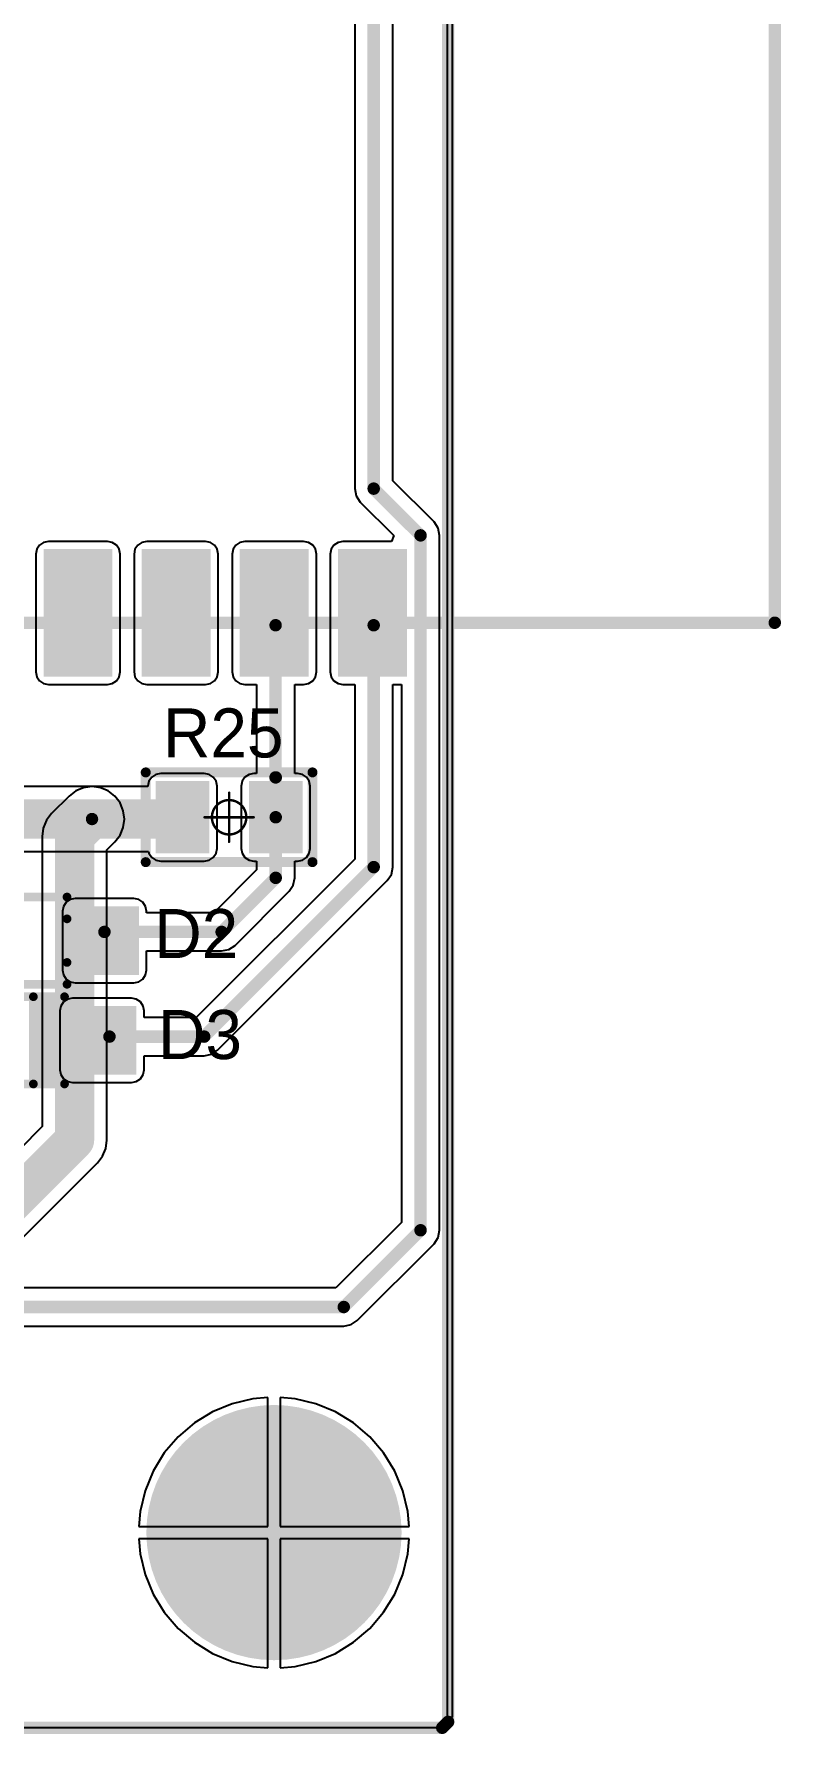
# Model space of a CAD drawing. Header units: millimetres. Extents: x 0.99 to 9.85, y 0.8 to 4.18.
# Drawn here: x 9.25 to 9.85, y 0.798 to 2.163 of the extents above; entities that cross this region are included whole.
import ezdxf

# ---------------------------------------------------------------- set-up
doc = ezdxf.new("R2010")
doc.units = ezdxf.units.MM
doc.header["$MEASUREMENT"] = 0
for name, color, linetype in [('BottomLayer', 5, 'Continuous'), ('BottomSolder', 6, 'Continuous'), ('Mechanical1', 6, 'Continuous'), ('Mechanical15', 56, 'Continuous'), ('MultiLayer', 9, 'Continuous'), ('PadHoleLayer', 156, 'Continuous'), ('TopLayer', 1, 'Continuous'), ('TopOverlay', 2, 'Continuous'), ('TopPaste', 8, 'Continuous'), ('TopSolder', 216, 'Continuous'), ('ViaHoleLayer', 16, 'Continuous')]:
    doc.layers.add(name, color=color, linetype=linetype)

# ---------------------------------------------------------------- blocks, each defined once
blk = doc.blocks.new('ESP8266_1')
at = {"layer": 'TopLayer'}
for points in [[(0.0945, 0.0315), (0.1417, 0.0315), (0.0945, 0.1102), (0.1417, 0.1102)], [(0.1732, 0.0315), (0.2205, 0.0315), (0.1732, 0.1102), (0.2205, 0.1102)], [(0.252, 0.0315), (0.2992, 0.0315), (0.252, 0.1102), (0.2992, 0.1102)], [(0.3307, 0.0315), (0.378, 0.0315), (0.3307, 0.1102), (0.378, 0.1102)], [(0.4094, 0.0315), (0.4567, 0.0315), (0.4094, 0.1102), (0.4567, 0.1102)], [(0.4882, 0.0315), (0.5354, 0.0315), (0.4882, 0.1102), (0.5354, 0.1102)], [(-0.0394, -0.0236), (0.0551, -0.0236), (-0.0394, 0.0236), (0.0551, 0.0236)], [(0.5827, -0.0236), (0.6772, -0.0236), (0.5827, 0.0236), (0.6772, 0.0236)], [(-0.0394, -0.1024), (0.0551, -0.1024), (-0.0394, -0.0551), (0.0551, -0.0551)], [(0.5827, -0.1024), (0.6772, -0.1024), (0.5827, -0.0551), (0.6772, -0.0551)], [(-0.0394, -0.1811), (0.0551, -0.1811), (-0.0394, -0.1339), (0.0551, -0.1339)], [(0.5827, -0.1811), (0.6772, -0.1811), (0.5827, -0.1339), (0.6772, -0.1339)], [(-0.0394, -0.2598), (0.0551, -0.2598), (-0.0394, -0.2126), (0.0551, -0.2126)], [(0.5827, -0.2598), (0.6772, -0.2598), (0.5827, -0.2126), (0.6772, -0.2126)], [(-0.0394, -0.3386), (0.0551, -0.3386), (-0.0394, -0.2913), (0.0551, -0.2913)], [(0.5827, -0.3386), (0.6772, -0.3386), (0.5827, -0.2913), (0.6772, -0.2913)], [(-0.0394, -0.4173), (0.0551, -0.4173), (-0.0394, -0.3701), (0.0551, -0.3701)], [(0.5827, -0.4173), (0.6772, -0.4173), (0.5827, -0.3701), (0.6772, -0.3701)], [(-0.0394, -0.4961), (0.0551, -0.4961), (-0.0394, -0.4488), (0.0551, -0.4488)], [(0.5827, -0.4961), (0.6772, -0.4961), (0.5827, -0.4488), (0.6772, -0.4488)], [(-0.0394, -0.5748), (0.0551, -0.5748), (-0.0394, -0.5276), (0.0551, -0.5276)], [(0.5827, -0.5748), (0.6772, -0.5748), (0.5827, -0.5276), (0.6772, -0.5276)]]:
    blk.add_solid(points, dxfattribs=at)
at = {"layer": 'TopOverlay', "const_width": 0.01}
for points in [[(0, 0.0709), (0.6378, 0.0709)], [(0, 0.0709), (0, -0.874)], [(0.6378, 0.0709), (0.6378, -0.874)], [(0, -0.874), (0.6378, -0.874)]]:
    blk.add_lwpolyline(points, dxfattribs=at)
at = {"layer": 'TopOverlay', "const_width": 0.005}
for points in [[(-0.0025, 0.0709, 1), (0.0025, 0.0709, 1)], [(-0.0025, 0.0709, 1), (0.0025, 0.0709, 1)], [(0.6353, 0.0709, 1), (0.6403, 0.0709, 1)], [(0.6353, 0.0709, 1), (0.6403, 0.0709, 1)], [(-0.0025, -0.874, 1), (0.0025, -0.874, 1)], [(-0.0025, -0.874, 1), (0.0025, -0.874, 1)], [(0.6353, -0.874, 1), (0.6403, -0.874, 1)], [(0.6353, -0.874, 1), (0.6403, -0.874, 1)]]:
    blk.add_lwpolyline(points, format="xyb", close=True, dxfattribs=at)
at = {"layer": 'TopPaste'}
for points in [[(0.0945, 0.0315), (0.1417, 0.0315), (0.0945, 0.1102), (0.1417, 0.1102)], [(0.1732, 0.0315), (0.2205, 0.0315), (0.1732, 0.1102), (0.2205, 0.1102)], [(0.252, 0.0315), (0.2992, 0.0315), (0.252, 0.1102), (0.2992, 0.1102)], [(0.3307, 0.0315), (0.378, 0.0315), (0.3307, 0.1102), (0.378, 0.1102)], [(0.4094, 0.0315), (0.4567, 0.0315), (0.4094, 0.1102), (0.4567, 0.1102)], [(0.4882, 0.0315), (0.5354, 0.0315), (0.4882, 0.1102), (0.5354, 0.1102)], [(-0.0394, -0.0236), (0.0551, -0.0236), (-0.0394, 0.0236), (0.0551, 0.0236)], [(0.5827, -0.0236), (0.6772, -0.0236), (0.5827, 0.0236), (0.6772, 0.0236)], [(-0.0394, -0.1024), (0.0551, -0.1024), (-0.0394, -0.0551), (0.0551, -0.0551)], [(0.5827, -0.1024), (0.6772, -0.1024), (0.5827, -0.0551), (0.6772, -0.0551)], [(-0.0394, -0.1811), (0.0551, -0.1811), (-0.0394, -0.1339), (0.0551, -0.1339)], [(0.5827, -0.1811), (0.6772, -0.1811), (0.5827, -0.1339), (0.6772, -0.1339)], [(-0.0394, -0.2598), (0.0551, -0.2598), (-0.0394, -0.2126), (0.0551, -0.2126)], [(0.5827, -0.2598), (0.6772, -0.2598), (0.5827, -0.2126), (0.6772, -0.2126)], [(-0.0394, -0.3386), (0.0551, -0.3386), (-0.0394, -0.2913), (0.0551, -0.2913)], [(0.5827, -0.3386), (0.6772, -0.3386), (0.5827, -0.2913), (0.6772, -0.2913)], [(-0.0394, -0.4173), (0.0551, -0.4173), (-0.0394, -0.3701), (0.0551, -0.3701)], [(0.5827, -0.4173), (0.6772, -0.4173), (0.5827, -0.3701), (0.6772, -0.3701)], [(-0.0394, -0.4961), (0.0551, -0.4961), (-0.0394, -0.4488), (0.0551, -0.4488)], [(0.5827, -0.4961), (0.6772, -0.4961), (0.5827, -0.4488), (0.6772, -0.4488)], [(-0.0394, -0.5748), (0.0551, -0.5748), (-0.0394, -0.5276), (0.0551, -0.5276)], [(0.5827, -0.5748), (0.6772, -0.5748), (0.5827, -0.5276), (0.6772, -0.5276)]]:
    blk.add_solid(points, dxfattribs=at)
at = {"layer": 'TopSolder'}
for points in [[(0.0905, 0.0275), (0.1457, 0.0275), (0.0905, 0.1142), (0.1457, 0.1142)], [(0.1692, 0.0275), (0.2245, 0.0275), (0.1692, 0.1142), (0.2245, 0.1142)], [(0.248, 0.0275), (0.3032, 0.0275), (0.248, 0.1142), (0.3032, 0.1142)], [(0.3267, 0.0275), (0.382, 0.0275), (0.3267, 0.1142), (0.382, 0.1142)], [(0.4054, 0.0275), (0.4607, 0.0275), (0.4054, 0.1142), (0.4607, 0.1142)], [(0.4842, 0.0275), (0.5394, 0.0275), (0.4842, 0.1142), (0.5394, 0.1142)], [(-0.0434, -0.0276), (0.0591, -0.0276), (-0.0434, 0.0276), (0.0591, 0.0276)], [(0.5787, -0.0276), (0.6812, -0.0276), (0.5787, 0.0276), (0.6812, 0.0276)], [(-0.0434, -0.1064), (0.0591, -0.1064), (-0.0434, -0.0511), (0.0591, -0.0511)], [(0.5787, -0.1064), (0.6812, -0.1064), (0.5787, -0.0511), (0.6812, -0.0511)], [(-0.0434, -0.1851), (0.0591, -0.1851), (-0.0434, -0.1299), (0.0591, -0.1299)], [(0.5787, -0.1851), (0.6812, -0.1851), (0.5787, -0.1299), (0.6812, -0.1299)], [(-0.0434, -0.2638), (0.0591, -0.2638), (-0.0434, -0.2086), (0.0591, -0.2086)], [(0.5787, -0.2638), (0.6812, -0.2638), (0.5787, -0.2086), (0.6812, -0.2086)], [(-0.0434, -0.3426), (0.0591, -0.3426), (-0.0434, -0.2873), (0.0591, -0.2873)], [(0.5787, -0.3426), (0.6812, -0.3426), (0.5787, -0.2873), (0.6812, -0.2873)], [(-0.0434, -0.4213), (0.0591, -0.4213), (-0.0434, -0.3661), (0.0591, -0.3661)], [(0.5787, -0.4213), (0.6812, -0.4213), (0.5787, -0.3661), (0.6812, -0.3661)], [(-0.0434, -0.5001), (0.0591, -0.5001), (-0.0434, -0.4448), (0.0591, -0.4448)], [(0.5787, -0.5001), (0.6812, -0.5001), (0.5787, -0.4448), (0.6812, -0.4448)], [(-0.0434, -0.5788), (0.0591, -0.5788), (-0.0434, -0.5236), (0.0591, -0.5236)], [(0.5787, -0.5788), (0.6812, -0.5788), (0.5787, -0.5236), (0.6812, -0.5236)]]:
    blk.add_solid(points, dxfattribs=at)
blk = doc.blocks.new('SOD_123_22')
at = {"layer": 'TopLayer'}
for points in [[(-0.0986, -0.0236), (-0.0514, -0.0236), (-0.0986, 0.0236), (-0.0514, 0.0236)], [(0.0514, -0.0236), (0.0986, -0.0236), (0.0514, 0.0236), (0.0986, 0.0236)]]:
    blk.add_solid(points, dxfattribs=at)
at = {"layer": 'TopOverlay', "const_width": 0.007}
for points in [[(-0.045, 0.035), (0.045, 0.035)], [(-0.045, -0.035), (-0.045, 0.035)], [(-0.02, -0.035), (-0.02, 0.035)], [(0.045, 0.0175), (0.045, 0.035)], [(0.045, -0.0175), (0.045, 0.0175)], [(0.045, -0.035), (0.045, -0.0175)], [(-0.045, -0.035), (0.045, -0.035)]]:
    blk.add_lwpolyline(points, dxfattribs=at)
at = {"layer": 'TopOverlay', "const_width": 0.0035}
for points in [[(-0.0467, 0.035, 1), (-0.0432, 0.035, 1)], [(-0.0467, 0.035, 1), (-0.0432, 0.035, 1)], [(-0.0217, 0.035, 1), (-0.0182, 0.035, 1)], [(0.0432, 0.035, 1), (0.0467, 0.035, 1)], [(0.0432, 0.035, 1), (0.0467, 0.035, 1)], [(0.0432, 0.0175, 1), (0.0467, 0.0175, 1)], [(0.0432, 0.0175, 1), (0.0467, 0.0175, 1)], [(0.0432, -0.0175, 1), (0.0467, -0.0175, 1)], [(0.0432, -0.0175, 1), (0.0467, -0.0175, 1)], [(-0.0467, -0.035, 1), (-0.0432, -0.035, 1)], [(-0.0467, -0.035, 1), (-0.0432, -0.035, 1)], [(-0.0217, -0.035, 1), (-0.0182, -0.035, 1)], [(0.0432, -0.035, 1), (0.0467, -0.035, 1)], [(0.0432, -0.035, 1), (0.0467, -0.035, 1)]]:
    blk.add_lwpolyline(points, format="xyb", close=True, dxfattribs=at)
at = {"layer": 'TopOverlay'}
blk.add_solid([(-0.045, -0.035), (-0.02, -0.035), (-0.045, 0.035), (-0.02, 0.035)], dxfattribs=at)
at = {"layer": 'TopPaste'}
for points in [[(-0.0986, -0.0236), (-0.0514, -0.0236), (-0.0986, 0.0236), (-0.0514, 0.0236)], [(0.0514, -0.0236), (0.0986, -0.0236), (0.0514, 0.0236), (0.0986, 0.0236)]]:
    blk.add_solid(points, dxfattribs=at)
at = {"layer": 'TopSolder'}
for points in [[(-0.1026, -0.0276), (-0.0474, -0.0276), (-0.1026, 0.0276), (-0.0474, 0.0276)], [(0.0474, -0.0276), (0.1026, -0.0276), (0.0474, 0.0276), (0.1026, 0.0276)]]:
    blk.add_solid(points, dxfattribs=at)
blk = doc.blocks.new('SOD_123_23')
at = {"layer": 'TopLayer'}
for points in [[(-0.0986, -0.0236), (-0.0514, -0.0236), (-0.0986, 0.0236), (-0.0514, 0.0236)], [(0.0514, -0.0236), (0.0986, -0.0236), (0.0514, 0.0236), (0.0986, 0.0236)]]:
    blk.add_solid(points, dxfattribs=at)
at = {"layer": 'TopOverlay', "const_width": 0.007}
for points in [[(0.045, 0.035), (-0.045, 0.035)], [(-0.045, 0.035), (-0.045, -0.035)], [(-0.02, 0.035), (-0.02, -0.035)], [(0.045, 0.035), (0.045, 0.0175)], [(0.045, 0.0175), (0.045, -0.0175)], [(0.045, -0.0175), (0.045, -0.035)], [(0.045, -0.035), (-0.045, -0.035)]]:
    blk.add_lwpolyline(points, dxfattribs=at)
at = {"layer": 'TopOverlay', "const_width": 0.0035}
for points in [[(-0.0467, 0.035, 1), (-0.0432, 0.035, 1)], [(-0.0467, 0.035, 1), (-0.0432, 0.035, 1)], [(-0.0217, 0.035, 1), (-0.0182, 0.035, 1)], [(0.0432, 0.035, 1), (0.0467, 0.035, 1)], [(0.0432, 0.035, 1), (0.0467, 0.035, 1)], [(0.0432, 0.0175, 1), (0.0467, 0.0175, 1)], [(0.0432, 0.0175, 1), (0.0467, 0.0175, 1)], [(0.0432, -0.0175, 1), (0.0467, -0.0175, 1)], [(0.0432, -0.0175, 1), (0.0467, -0.0175, 1)], [(-0.0467, -0.035, 1), (-0.0432, -0.035, 1)], [(-0.0467, -0.035, 1), (-0.0432, -0.035, 1)], [(-0.0217, -0.035, 1), (-0.0182, -0.035, 1)], [(0.0432, -0.035, 1), (0.0467, -0.035, 1)], [(0.0432, -0.035, 1), (0.0467, -0.035, 1)]]:
    blk.add_lwpolyline(points, format="xyb", close=True, dxfattribs=at)
at = {"layer": 'TopOverlay'}
blk.add_solid([(-0.045, -0.035), (-0.02, -0.035), (-0.045, 0.035), (-0.02, 0.035)], dxfattribs=at)
at = {"layer": 'TopPaste'}
for points in [[(-0.0986, -0.0236), (-0.0514, -0.0236), (-0.0986, 0.0236), (-0.0514, 0.0236)], [(0.0514, -0.0236), (0.0986, -0.0236), (0.0514, 0.0236), (0.0986, 0.0236)]]:
    blk.add_solid(points, dxfattribs=at)
at = {"layer": 'TopSolder'}
for points in [[(-0.1026, -0.0276), (-0.0474, -0.0276), (-0.1026, 0.0276), (-0.0474, 0.0276)], [(0.0474, -0.0276), (0.1026, -0.0276), (0.0474, 0.0276), (0.1026, 0.0276)]]:
    blk.add_solid(points, dxfattribs=at)
blk = doc.blocks.new('R_0805_L_40')
at = {"layer": 'Mechanical15'}
for points, const_width in [([(0.0138, 0, 1), (-0.0138, 0, 1)], 0.00197), ([(-0.0005, 0.0197, 1), (0.0005, 0.0197, 1)], 0.000984), ([(-0.0202, 0, 1), (-0.0192, 0, 1)], 0.000984), ([(-0.0143, 0, 1), (-0.0133, 0, 1)], 0.000984), ([(0.0133, 0, 1), (0.0143, 0, 1)], 0.000984), ([(0.0192, 0, 1), (0.0202, 0, 1)], 0.000984), ([(-0.0005, -0.0197, 1), (0.0005, -0.0197, 1)], 0.000984)]:
    blk.add_lwpolyline(points, format="xyb", close=True, dxfattribs=dict(at, const_width=const_width))
at = {"layer": 'Mechanical15', "const_width": 0.00197}
for points in [[(0, -0.0197), (0, 0.0197)], [(-0.0197, 0), (0.0197, 0)]]:
    blk.add_lwpolyline(points, dxfattribs=at)
at = {"layer": 'TopLayer'}
for points in [[(-0.0199, -0.025), (-0.0199, 0.025), (-0.0549, -0.025), (-0.0549, 0.025)], [(0.0549, -0.025), (0.0549, 0.025), (0.0199, -0.025), (0.0199, 0.025)]]:
    blk.add_solid(points, dxfattribs=at)
at = {"layer": 'TopOverlay', "const_width": 0.008}
for points in [[(-0.0669, 0.036), (0.0669, 0.036)], [(-0.0669, -0.036), (-0.0669, 0.036)], [(0.0669, -0.036), (0.0669, 0.036)], [(-0.0669, -0.036), (0.0669, -0.036)]]:
    blk.add_lwpolyline(points, dxfattribs=at)
at = {"layer": 'TopOverlay', "const_width": 0.004}
for points in [[(-0.0689, 0.036, 1), (-0.0649, 0.036, 1)], [(-0.0689, 0.036, 1), (-0.0649, 0.036, 1)], [(0.0649, 0.036, 1), (0.0689, 0.036, 1)], [(0.0649, 0.036, 1), (0.0689, 0.036, 1)], [(-0.0689, -0.036, 1), (-0.0649, -0.036, 1)], [(-0.0689, -0.036, 1), (-0.0649, -0.036, 1)], [(0.0649, -0.036, 1), (0.0689, -0.036, 1)], [(0.0649, -0.036, 1), (0.0689, -0.036, 1)]]:
    blk.add_lwpolyline(points, format="xyb", close=True, dxfattribs=at)
at = {"layer": 'TopPaste'}
for points in [[(-0.0199, -0.025), (-0.0199, 0.025), (-0.0549, -0.025), (-0.0549, 0.025)], [(0.0549, -0.025), (0.0549, 0.025), (0.0199, -0.025), (0.0199, 0.025)]]:
    blk.add_solid(points, dxfattribs=at)
at = {"layer": 'TopSolder'}
for points in [[(-0.0159, -0.029), (-0.0159, 0.029), (-0.0589, -0.029), (-0.0589, 0.029)], [(0.0589, -0.029), (0.0589, 0.029), (0.0159, -0.029), (0.0159, 0.029)]]:
    blk.add_solid(points, dxfattribs=at)

msp = doc.modelspace()

# ---------------------------------------------------------------- linework, layer by layer
at = {"layer": 'BottomLayer'}
for p, q in [((9.582, 3.9528), (9.582, 0.807)), ((9.2903, 1.5577), (9.284, 1.5551)), ((9.297, 1.5586), (9.2903, 1.5577)), ((9.3037, 1.5577), (9.297, 1.5586)), ((9.31, 1.5551), (9.3037, 1.5577)), ((9.2786, 1.551), (9.2646, 1.537)), ((9.284, 1.5551), (9.2786, 1.551)), ((9.3154, 1.551), (9.31, 1.5551)), ((9.3195, 1.5456), (9.3154, 1.551)), ((9.3221, 1.5393), (9.3195, 1.5456)), ((9.2605, 1.5316), (9.2579, 1.5253)), ((9.2646, 1.537), (9.2605, 1.5316)), ((9.323, 1.5326), (9.3221, 1.5393)), ((9.3221, 1.5259), (9.323, 1.5326)), ((9.2579, 1.5253), (9.257, 1.5186)), ((9.257, 1.5186), (9.257, 1.2858)), ((9.309, 1.5078), (9.3154, 1.5142)), ((9.3154, 1.5142), (9.3195, 1.5196)), ((9.3195, 1.5196), (9.3221, 1.5259)), ((9.309, 1.275), (9.309, 1.5078)), ((9.257, 1.2858), (9.1972, 1.2259)), ((9.3081, 1.2683), (9.309, 1.275)), ((9.2263, 1.1816), (9.3014, 1.2566)), ((9.3014, 1.2566), (9.3055, 1.262)), ((9.3055, 1.262), (9.3081, 1.2683)), ((9.426, 1.0674), (9.4094, 1.0634)), ((9.438, 1.0684), (9.426, 1.0674)), ((9.438, 0.965), (9.438, 1.0684)), ((9.46, 1.0674), (9.448, 1.0684)), ((9.448, 1.0684), (9.448, 0.965)), ((9.4766, 1.0634), (9.46, 1.0674)), ((9.3936, 1.0569), (9.3791, 1.048)), ((9.4094, 1.0634), (9.3936, 1.0569)), ((9.4924, 1.0569), (9.4766, 1.0634)), ((9.5069, 1.048), (9.4924, 1.0569)), ((9.3661, 1.0369), (9.355, 1.0239)), ((9.3791, 1.048), (9.3661, 1.0369)), ((9.5199, 1.0369), (9.5069, 1.048)), ((9.531, 1.0239), (9.5199, 1.0369)), ((9.355, 1.0239), (9.3461, 1.0094)), ((9.5399, 1.0094), (9.531, 1.0239)), ((9.3461, 1.0094), (9.3396, 0.9936)), ((9.5464, 0.9936), (9.5399, 1.0094)), ((9.3396, 0.9936), (9.3356, 0.977)), ((9.5504, 0.977), (9.5464, 0.9936)), ((9.3356, 0.977), (9.3346, 0.965)), ((9.5514, 0.965), (9.5504, 0.977)), ((9.3346, 0.965), (9.438, 0.965)), ((9.438, 0.955), (9.3346, 0.955)), ((9.3346, 0.955), (9.3356, 0.943)), ((9.438, 0.8516), (9.438, 0.955)), ((9.448, 0.965), (9.5514, 0.965)), ((9.5514, 0.955), (9.448, 0.955)), ((9.448, 0.955), (9.448, 0.8516)), ((9.5504, 0.943), (9.5514, 0.955)), ((9.3356, 0.943), (9.3396, 0.9264)), ((9.5464, 0.9264), (9.5504, 0.943)), ((9.3396, 0.9264), (9.3461, 0.9106)), ((9.5399, 0.9106), (9.5464, 0.9264)), ((9.3461, 0.9106), (9.355, 0.8961)), ((9.531, 0.8961), (9.5399, 0.9106)), ((9.355, 0.8961), (9.3661, 0.8831)), ((9.5199, 0.8831), (9.531, 0.8961)), ((9.3661, 0.8831), (9.3791, 0.872)), ((9.5069, 0.872), (9.5199, 0.8831)), ((9.3791, 0.872), (9.3936, 0.8631)), ((9.3936, 0.8631), (9.4094, 0.8566)), ((9.4766, 0.8566), (9.4924, 0.8631)), ((9.4924, 0.8631), (9.5069, 0.872)), ((9.4094, 0.8566), (9.426, 0.8526)), ((9.426, 0.8526), (9.438, 0.8516)), ((9.448, 0.8516), (9.46, 0.8526)), ((9.46, 0.8526), (9.4766, 0.8566)), ((9.582, 0.807), (9.578, 0.803)), ((9.5776, 0.8034), (1.001, 0.8034)), ((9.578, 0.803), (9.5776, 0.8034))]:
    msp.add_line(p, q, dxfattribs=at)
at = {"layer": 'BottomLayer', "const_width": 0.0315}
for points in [[(9.283, 1.5186), (9.297, 1.5326)], [(9.283, 1.275), (9.283, 1.5186)], [(9.2079, 1.1999), (9.283, 1.275)]]:
    msp.add_lwpolyline(points, dxfattribs=at)
at = {"layer": 'BottomLayer'}
for points, const_width in [([(9.2891, 1.5326, 1), (9.3049, 1.5326, 1)], 0.0157), ([(9.2921, 1.5326, 1), (9.3019, 1.5326, 1)], 0.00984), ([(9.2751, 1.5186, 1), (9.2909, 1.5186, 1)], 0.0157), ([(9.2751, 1.5186, 1), (9.2909, 1.5186, 1)], 0.0157), ([(9.2751, 1.275, 1), (9.2909, 1.275, 1)], 0.0157), ([(9.2751, 1.275, 1), (9.2909, 1.275, 1)], 0.0157), ([(9.3938, 0.96, 1), (9.4922, 0.96, 1)], 0.0984)]:
    msp.add_lwpolyline(points, format="xyb", close=True, dxfattribs=dict(at, const_width=const_width))
at = {"layer": 'BottomSolder'}
for points, const_width in [([(9.2901, 1.5326, 1), (9.3039, 1.5326, 1)], 0.0138), ([(9.3918, 0.96, 1), (9.4942, 0.96, 1)], 0.1024)]:
    msp.add_lwpolyline(points, format="xyb", close=True, dxfattribs=dict(at, const_width=const_width))
at = {"layer": 'Mechanical1', "const_width": 0.01}
for points in [[(9.5827, 0.8081), (9.5827, 3.9528)], [(1, 0.8034), (9.578, 0.8034)], [(9.578, 0.8034), (9.5827, 0.8081)]]:
    msp.add_lwpolyline(points, dxfattribs=at)
at = {"layer": 'Mechanical1', "const_width": 0.005}
for points in [[(9.5755, 0.8034, 1), (9.5805, 0.8034, 1)], [(9.5755, 0.8034, 1), (9.5805, 0.8034, 1)], [(9.5802, 0.8081, 1), (9.5852, 0.8081, 1)], [(9.5802, 0.8081, 1), (9.5852, 0.8081, 1)]]:
    msp.add_lwpolyline(points, format="xyb", close=True, dxfattribs=at)
at = {"layer": 'MultiLayer'}
for points, const_width in [([(9.2921, 1.5326, 1), (9.3019, 1.5326, 1)], 0.00984), ([(9.3938, 0.96, 1), (9.4922, 0.96, 1)], 0.0984)]:
    msp.add_lwpolyline(points, format="xyb", close=True, dxfattribs=dict(at, const_width=const_width))
at = {"layer": 'PadHoleLayer', "const_width": 0.065}
msp.add_lwpolyline([(9.4105, 0.96, 1), (9.4755, 0.96, 1)], format="xyb", close=True, dxfattribs=at)
at = {"layer": 'TopLayer'}
for p, q in [((9.586, 3.953), (9.586, 0.812)), ((9.5078, 2.2626), (9.5078, 1.7977)), ((9.5383, 1.8041), (9.5383, 2.2626)), ((9.5714, 1.771), (9.5383, 1.8041)), ((9.5078, 1.7977), (9.5089, 1.7919)), ((9.5089, 1.7919), (9.5122, 1.7869)), ((9.5122, 1.7869), (9.5391, 1.76)), ((9.5391, 1.76), (9.5372, 1.7554)), ((9.5747, 1.766), (9.5714, 1.771)), ((9.5759, 1.7602), (9.5747, 1.766)), ((9.5759, 1.2026), (9.5759, 1.7602)), ((9.2527, 1.7491), (9.2519, 1.7452)), ((9.2549, 1.7524), (9.2527, 1.7491)), ((9.2582, 1.7546), (9.2549, 1.7524)), ((9.2621, 1.7554), (9.2582, 1.7546)), ((9.3094, 1.7554), (9.2621, 1.7554)), ((9.3133, 1.7546), (9.3094, 1.7554)), ((9.3166, 1.7524), (9.3133, 1.7546)), ((9.3188, 1.7491), (9.3166, 1.7524)), ((9.3196, 1.7452), (9.3188, 1.7491)), ((9.3314, 1.7491), (9.3307, 1.7452)), ((9.3337, 1.7524), (9.3314, 1.7491)), ((9.337, 1.7546), (9.3337, 1.7524)), ((9.3409, 1.7554), (9.337, 1.7546)), ((9.3881, 1.7554), (9.3409, 1.7554)), ((9.392, 1.7546), (9.3881, 1.7554)), ((9.3953, 1.7524), (9.392, 1.7546)), ((9.3975, 1.7491), (9.3953, 1.7524)), ((9.3983, 1.7452), (9.3975, 1.7491)), ((9.4102, 1.7491), (9.4094, 1.7452)), ((9.4124, 1.7524), (9.4102, 1.7491)), ((9.4157, 1.7546), (9.4124, 1.7524)), ((9.4196, 1.7554), (9.4157, 1.7546)), ((9.4668, 1.7554), (9.4196, 1.7554)), ((9.4707, 1.7546), (9.4668, 1.7554)), ((9.4741, 1.7524), (9.4707, 1.7546)), ((9.4763, 1.7491), (9.4741, 1.7524)), ((9.477, 1.7452), (9.4763, 1.7491)), ((9.4889, 1.7491), (9.4881, 1.7452)), ((9.4911, 1.7524), (9.4889, 1.7491)), ((9.4944, 1.7546), (9.4911, 1.7524)), ((9.4983, 1.7554), (9.4944, 1.7546)), ((9.5372, 1.7554), (9.4983, 1.7554)), ((9.2519, 1.7452), (9.2519, 1.6507)), ((9.3196, 1.6507), (9.3196, 1.7452)), ((9.3307, 1.7452), (9.3307, 1.6507)), ((9.3983, 1.6507), (9.3983, 1.7452)), ((9.4094, 1.7452), (9.4094, 1.6507)), ((9.477, 1.6507), (9.477, 1.7452)), ((9.4881, 1.7452), (9.4881, 1.6507)), ((9.2519, 1.6507), (9.2527, 1.6468)), ((9.3188, 1.6468), (9.3196, 1.6507)), ((9.3307, 1.6507), (9.3314, 1.6468)), ((9.3975, 1.6468), (9.3983, 1.6507)), ((9.4094, 1.6507), (9.4102, 1.6468)), ((9.4763, 1.6468), (9.477, 1.6507)), ((9.4881, 1.6507), (9.4889, 1.6468)), ((9.2527, 1.6468), (9.2549, 1.6435)), ((9.2549, 1.6435), (9.2582, 1.6413)), ((9.2582, 1.6413), (9.2621, 1.6405)), ((9.2621, 1.6405), (9.3094, 1.6405)), ((9.3094, 1.6405), (9.3133, 1.6413)), ((9.3133, 1.6413), (9.3166, 1.6435)), ((9.3166, 1.6435), (9.3188, 1.6468)), ((9.3314, 1.6468), (9.3337, 1.6435)), ((9.3337, 1.6435), (9.337, 1.6413)), ((9.337, 1.6413), (9.3409, 1.6405)), ((9.3409, 1.6405), (9.3881, 1.6405)), ((9.3881, 1.6405), (9.392, 1.6413)), ((9.392, 1.6413), (9.3953, 1.6435)), ((9.3953, 1.6435), (9.3975, 1.6468)), ((9.4102, 1.6468), (9.4124, 1.6435)), ((9.4124, 1.6435), (9.4157, 1.6413)), ((9.4157, 1.6413), (9.4196, 1.6405)), ((9.4196, 1.6405), (9.429, 1.6405)), ((9.429, 1.6405), (9.429, 1.5692)), ((9.4596, 1.5692), (9.4596, 1.6405)), ((9.4596, 1.6405), (9.4668, 1.6405)), ((9.4668, 1.6405), (9.4707, 1.6413)), ((9.4707, 1.6413), (9.4741, 1.6435)), ((9.4741, 1.6435), (9.4763, 1.6468)), ((9.4889, 1.6468), (9.4911, 1.6435)), ((9.4911, 1.6435), (9.4944, 1.6413)), ((9.4944, 1.6413), (9.4983, 1.6405)), ((9.4983, 1.6405), (9.5078, 1.6405)), ((9.5078, 1.6405), (9.5078, 1.5004)), ((9.5383, 1.494), (9.5383, 1.6405)), ((9.5383, 1.6405), (9.5453, 1.6405)), ((9.5453, 1.6405), (9.5453, 1.2089)), ((9.3521, 1.5692), (9.3482, 1.5684)), ((9.3871, 1.5692), (9.3521, 1.5692)), ((9.391, 1.5684), (9.3871, 1.5692)), ((9.4269, 1.5692), (9.423, 1.5684)), ((9.429, 1.5692), (9.4269, 1.5692)), ((9.4619, 1.5692), (9.4596, 1.5692)), ((9.4658, 1.5684), (9.4619, 1.5692)), ((9.3419, 1.5586), (9.2393, 1.5586)), ((9.3427, 1.5629), (9.3419, 1.559)), ((9.3419, 1.559), (9.3419, 1.5586)), ((9.3449, 1.5662), (9.3427, 1.5629)), ((9.3482, 1.5684), (9.3449, 1.5662)), ((9.3943, 1.5662), (9.391, 1.5684)), ((9.3965, 1.5629), (9.3943, 1.5662)), ((9.3973, 1.559), (9.3965, 1.5629)), ((9.3973, 1.509), (9.3973, 1.559)), ((9.4175, 1.5629), (9.4167, 1.559)), ((9.4167, 1.559), (9.4167, 1.509)), ((9.4197, 1.5662), (9.4175, 1.5629)), ((9.423, 1.5684), (9.4197, 1.5662)), ((9.4691, 1.5662), (9.4658, 1.5684)), ((9.4713, 1.5629), (9.4691, 1.5662)), ((9.4721, 1.559), (9.4713, 1.5629)), ((9.4721, 1.509), (9.4721, 1.559)), ((9.2393, 1.5066), (9.3424, 1.5066)), ((9.3424, 1.5066), (9.3427, 1.5051)), ((9.3427, 1.5051), (9.3449, 1.5018)), ((9.3449, 1.5018), (9.3482, 1.4996)), ((9.391, 1.4996), (9.3943, 1.5018)), ((9.3943, 1.5018), (9.3965, 1.5051)), ((9.3965, 1.5051), (9.3973, 1.509)), ((9.4167, 1.509), (9.4175, 1.5051)), ((9.4175, 1.5051), (9.4197, 1.5018)), ((9.4197, 1.5018), (9.423, 1.4996)), ((9.4658, 1.4996), (9.4691, 1.5018)), ((9.4691, 1.5018), (9.4713, 1.5051)), ((9.4713, 1.5051), (9.4721, 1.509)), ((9.3482, 1.4996), (9.3521, 1.4988)), ((9.3521, 1.4988), (9.3871, 1.4988)), ((9.5078, 1.5004), (9.3807, 1.3733)), ((9.3871, 1.4988), (9.391, 1.4996)), ((9.4291, 1.4917), (9.3947, 1.4573)), ((9.423, 1.4996), (9.4269, 1.4988)), ((9.4269, 1.4988), (9.4291, 1.4988)), ((9.4291, 1.4988), (9.4291, 1.4917)), ((9.4597, 1.4854), (9.4597, 1.4988)), ((9.4597, 1.4988), (9.4619, 1.4988)), ((9.4619, 1.4988), (9.4658, 1.4996)), ((9.5339, 1.4832), (9.5372, 1.4882)), ((9.5372, 1.4882), (9.5383, 1.494)), ((9.3978, 1.3472), (9.5339, 1.4832)), ((9.4118, 1.4312), (9.4552, 1.4746)), ((9.4552, 1.4746), (9.4585, 1.4795)), ((9.4585, 1.4795), (9.4597, 1.4854)), ((9.274, 1.4625), (9.2732, 1.4586)), ((9.2762, 1.4658), (9.274, 1.4625)), ((9.2795, 1.468), (9.2762, 1.4658)), ((9.2834, 1.4688), (9.2795, 1.468)), ((9.3306, 1.4688), (9.2834, 1.4688)), ((9.3345, 1.468), (9.3306, 1.4688)), ((9.3378, 1.4658), (9.3345, 1.468)), ((9.34, 1.4625), (9.3378, 1.4658)), ((9.3408, 1.4586), (9.34, 1.4625)), ((9.2732, 1.4586), (9.2732, 1.4114)), ((9.3408, 1.4573), (9.3408, 1.4586)), ((9.3947, 1.4573), (9.3408, 1.4573)), ((9.3408, 1.4114), (9.3408, 1.4267)), ((9.3408, 1.4267), (9.401, 1.4267)), ((9.401, 1.4267), (9.4069, 1.4279)), ((9.4069, 1.4279), (9.4118, 1.4312)), ((9.2732, 1.4114), (9.274, 1.4075)), ((9.274, 1.4075), (9.2762, 1.4042)), ((9.3378, 1.4042), (9.34, 1.4075)), ((9.34, 1.4075), (9.3408, 1.4114)), ((9.2762, 1.4042), (9.2795, 1.402)), ((9.2795, 1.402), (9.2834, 1.4012)), ((9.2834, 1.4012), (9.3306, 1.4012)), ((9.3306, 1.4012), (9.3345, 1.402)), ((9.3345, 1.402), (9.3378, 1.4042)), ((9.272, 1.3825), (9.2712, 1.3786)), ((9.2712, 1.3786), (9.2712, 1.3314)), ((9.2742, 1.3858), (9.272, 1.3825)), ((9.2775, 1.388), (9.2742, 1.3858)), ((9.2814, 1.3888), (9.2775, 1.388)), ((9.3286, 1.3888), (9.2814, 1.3888)), ((9.3325, 1.388), (9.3286, 1.3888)), ((9.3358, 1.3858), (9.3325, 1.388)), ((9.338, 1.3825), (9.3358, 1.3858)), ((9.3388, 1.3786), (9.338, 1.3825)), ((9.3388, 1.3733), (9.3388, 1.3786)), ((9.3807, 1.3733), (9.3388, 1.3733)), ((9.3388, 1.3314), (9.3388, 1.3427)), ((9.3388, 1.3427), (9.387, 1.3427)), ((9.387, 1.3427), (9.3929, 1.3439)), ((9.3929, 1.3439), (9.3978, 1.3472)), ((9.2712, 1.3314), (9.272, 1.3275)), ((9.272, 1.3275), (9.2742, 1.3242)), ((9.2742, 1.3242), (9.2775, 1.322)), ((9.3325, 1.322), (9.3358, 1.3242)), ((9.3358, 1.3242), (9.338, 1.3275)), ((9.338, 1.3275), (9.3388, 1.3314)), ((9.2775, 1.322), (9.2814, 1.3212)), ((9.2814, 1.3212), (9.3286, 1.3212)), ((9.3286, 1.3212), (9.3325, 1.322)), ((9.5453, 1.2089), (9.4927, 1.1563)), ((9.5747, 1.1967), (9.5759, 1.2026)), ((9.5098, 1.1302), (9.5714, 1.1918)), ((9.5714, 1.1918), (9.5747, 1.1967)), ((9.4927, 1.1563), (9.2106, 1.1563)), ((9.053, 1.1257), (9.499, 1.1257)), ((9.499, 1.1257), (9.5049, 1.1269)), ((9.5049, 1.1269), (9.5098, 1.1302)), ((9.426, 1.0674), (9.4094, 1.0634)), ((9.438, 1.0684), (9.426, 1.0674)), ((9.438, 0.965), (9.438, 1.0684)), ((9.46, 1.0674), (9.448, 1.0684)), ((9.448, 1.0684), (9.448, 0.965)), ((9.4766, 1.0634), (9.46, 1.0674)), ((9.3936, 1.0569), (9.3791, 1.048)), ((9.4094, 1.0634), (9.3936, 1.0569)), ((9.4924, 1.0569), (9.4766, 1.0634)), ((9.5069, 1.048), (9.4924, 1.0569)), ((9.3661, 1.0369), (9.355, 1.0239)), ((9.3791, 1.048), (9.3661, 1.0369)), ((9.5199, 1.0369), (9.5069, 1.048)), ((9.531, 1.0239), (9.5199, 1.0369)), ((9.355, 1.0239), (9.3461, 1.0094)), ((9.5399, 1.0094), (9.531, 1.0239)), ((9.3461, 1.0094), (9.3396, 0.9936)), ((9.5464, 0.9936), (9.5399, 1.0094)), ((9.3396, 0.9936), (9.3356, 0.977)), ((9.5504, 0.977), (9.5464, 0.9936)), ((9.3356, 0.977), (9.3346, 0.965)), ((9.5514, 0.965), (9.5504, 0.977)), ((9.3346, 0.965), (9.438, 0.965)), ((9.438, 0.955), (9.3346, 0.955)), ((9.3346, 0.955), (9.3356, 0.943)), ((9.438, 0.8516), (9.438, 0.955)), ((9.448, 0.965), (9.5514, 0.965)), ((9.5514, 0.955), (9.448, 0.955)), ((9.448, 0.955), (9.448, 0.8516)), ((9.5504, 0.943), (9.5514, 0.955)), ((9.3356, 0.943), (9.3396, 0.9264)), ((9.5464, 0.9264), (9.5504, 0.943)), ((9.3396, 0.9264), (9.3461, 0.9106)), ((9.5399, 0.9106), (9.5464, 0.9264)), ((9.3461, 0.9106), (9.355, 0.8961)), ((9.531, 0.8961), (9.5399, 0.9106)), ((9.355, 0.8961), (9.3661, 0.8831)), ((9.5199, 0.8831), (9.531, 0.8961)), ((9.3661, 0.8831), (9.3791, 0.872)), ((9.5069, 0.872), (9.5199, 0.8831)), ((9.3791, 0.872), (9.3936, 0.8631)), ((9.3936, 0.8631), (9.4094, 0.8566)), ((9.4766, 0.8566), (9.4924, 0.8631)), ((9.4924, 0.8631), (9.5069, 0.872)), ((9.4094, 0.8566), (9.426, 0.8526)), ((9.426, 0.8526), (9.438, 0.8516)), ((9.448, 0.8516), (9.46, 0.8526)), ((9.46, 0.8526), (9.4766, 0.8566)), ((9.586, 0.812), (9.576, 0.802)), ((9.5746, 0.8034), (1.001, 0.8034)), ((9.576, 0.802), (9.5746, 0.8034))]:
    msp.add_line(p, q, dxfattribs=at)
for points, const_width in [([(9.523, 1.7977), (9.523, 2.3101)], 0.01), ([(9.523, 1.7977), (9.5606, 1.7602)], 0.01), ([(9.5606, 1.2026), (9.5606, 1.7602)], 0.01), ([(9.4443, 1.566), (9.4443, 1.6881)], 0.01), ([(9.523, 1.494), (9.523, 1.6881)], 0.01), ([(9.4444, 1.534), (9.4444, 1.566)], 0.01), ([(9.209, 1.5326), (9.297, 1.5326)], 0.0315), ([(9.297, 1.5326), (9.3682, 1.5326)], 0.0315), ([(9.3682, 1.5326), (9.3696, 1.534)], 0.0315), ([(9.4444, 1.4854), (9.4444, 1.534)], 0.01), ([(9.387, 1.358), (9.523, 1.494)], 0.01), ([(9.401, 1.442), (9.4444, 1.4854)], 0.01), ([(9.307, 1.442), (9.401, 1.442)], 0.01), ([(9.311, 1.358), (9.387, 1.358)], 0.01), ([(9.499, 1.141), (9.5606, 1.2026)], 0.01), ([(9.053, 1.141), (9.499, 1.141)], 0.01)]:
    msp.add_lwpolyline(points, dxfattribs=dict(at, const_width=const_width))
for points, const_width in [([(9.5205, 1.7977, 1), (9.5255, 1.7977, 1)], 0.005), ([(9.5205, 1.7977, 1), (9.5255, 1.7977, 1)], 0.005), ([(9.5581, 1.7602, 1), (9.5631, 1.7602, 1)], 0.005), ([(9.5581, 1.7602, 1), (9.5631, 1.7602, 1)], 0.005), ([(9.4418, 1.6881, 1), (9.4468, 1.6881, 1)], 0.005), ([(9.5205, 1.6881, 1), (9.5255, 1.6881, 1)], 0.005), ([(9.4418, 1.566, 1), (9.4468, 1.566, 1)], 0.005), ([(9.4419, 1.566, 1), (9.4469, 1.566, 1)], 0.005), ([(9.2891, 1.5326, 1), (9.3049, 1.5326, 1)], 0.0157), ([(9.2891, 1.5326, 1), (9.3049, 1.5326, 1)], 0.0157), ([(9.2921, 1.5326, 1), (9.3019, 1.5326, 1)], 0.00984), ([(9.3603, 1.5326, 1), (9.3761, 1.5326, 1)], 0.0157), ([(9.3603, 1.5326, 1), (9.3761, 1.5326, 1)], 0.0157), ([(9.3617, 1.534, 1), (9.3775, 1.534, 1)], 0.0157), ([(9.4419, 1.534, 1), (9.4469, 1.534, 1)], 0.005), ([(9.4419, 1.534, 1), (9.4469, 1.534, 1)], 0.005), ([(9.4419, 1.4854, 1), (9.4469, 1.4854, 1)], 0.005), ([(9.4419, 1.4854, 1), (9.4469, 1.4854, 1)], 0.005), ([(9.5205, 1.494, 1), (9.5255, 1.494, 1)], 0.005), ([(9.5205, 1.494, 1), (9.5255, 1.494, 1)], 0.005), ([(9.3045, 1.442, 1), (9.3095, 1.442, 1)], 0.005), ([(9.3985, 1.442, 1), (9.4035, 1.442, 1)], 0.005), ([(9.3985, 1.442, 1), (9.4035, 1.442, 1)], 0.005), ([(9.3085, 1.358, 1), (9.3135, 1.358, 1)], 0.005), ([(9.3845, 1.358, 1), (9.3895, 1.358, 1)], 0.005), ([(9.3845, 1.358, 1), (9.3895, 1.358, 1)], 0.005), ([(9.5581, 1.2026, 1), (9.5631, 1.2026, 1)], 0.005), ([(9.5581, 1.2026, 1), (9.5631, 1.2026, 1)], 0.005), ([(9.4965, 1.141, 1), (9.5015, 1.141, 1)], 0.005), ([(9.4965, 1.141, 1), (9.5015, 1.141, 1)], 0.005), ([(9.3938, 0.96, 1), (9.4922, 0.96, 1)], 0.0984)]:
    msp.add_lwpolyline(points, format="xyb", close=True, dxfattribs=dict(at, const_width=const_width))
at = {"layer": 'TopSolder'}
for points, const_width in [([(9.2901, 1.5326, 1), (9.3039, 1.5326, 1)], 0.0138), ([(9.3918, 0.96, 1), (9.4942, 0.96, 1)], 0.1024)]:
    msp.add_lwpolyline(points, format="xyb", close=True, dxfattribs=dict(at, const_width=const_width))
at = {"layer": 'ViaHoleLayer', "const_width": 0.00492}
msp.add_lwpolyline([(9.2945, 1.5326, 1), (9.2995, 1.5326, 1)], format="xyb", close=True, dxfattribs=at)

# ---------------------------------------------------------------- block references
for name, p, rotation in [('ESP8266_1', (8.9708, 1.6901), 90), ('SOD_123_23', (9.23, 1.355), 180)]:
    msp.add_blockref(name, p, dxfattribs=dict(rotation=rotation))
for name, p in [('R_0805_L_40', (9.407, 1.534)), ('SOD_123_22', (9.232, 1.435))]:
    msp.add_blockref(name, p)

# ---------------------------------------------------------------- texts
at = {"layer": 'TopOverlay'}
for s, p in [('R25', (9.354, 1.582)), ('D2', (9.347, 1.421)), ('D3', (9.35, 1.34))]:
    msp.add_text(s, height=0.03937, dxfattribs=at).set_placement(p)

doc.saveas('drawing.dxf')
